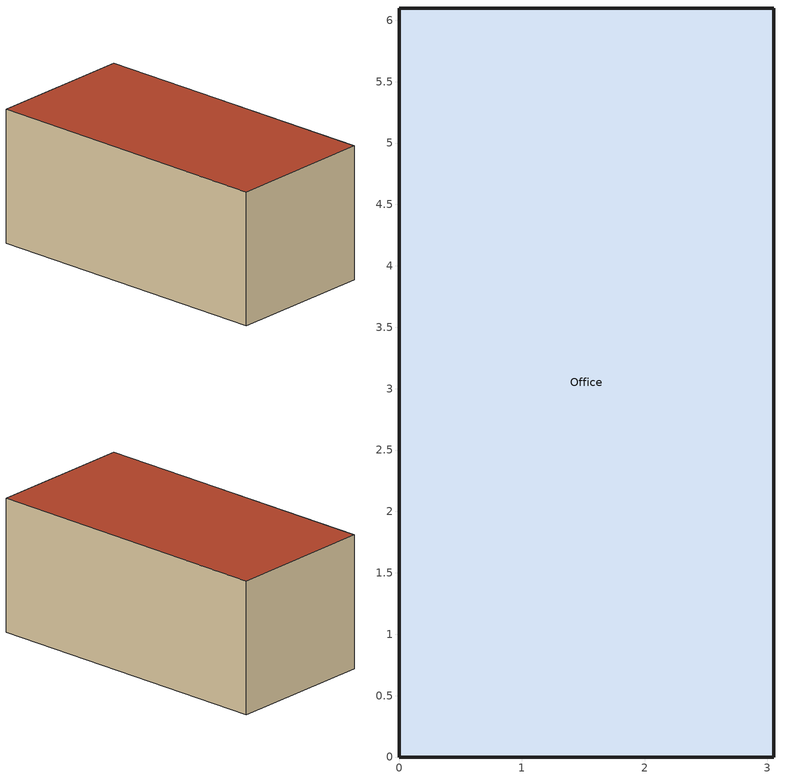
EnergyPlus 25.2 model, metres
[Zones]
Office
 floor ground (C1): 0,0 0,6.1 3.05,6.1 3.05,0 z0
 wall outside (C1): 0,0 3.05,0 3.05,6.1 0,6.1 0,0 z0:2.74
 roof outside (C1): 0,0 3.05,0 3.05,6.1 0,6.1 z2.74
[Building]
ScheduleFileTest: 0, Suburbs, 0.04, 0.4, FullExterior, 25, 6
[Site:Location]
Malmo: 55.5714, 13.0736, 1, 20.8
[Material]
Concrete200: Rough, 0.2, 1.95, 2240, 900, 0.9, 0.7, 0.7
[Construction]
C1: Concrete200
[Zone]
Office
[Lights]
Lights_occ1: Office, LIGHT_occ001_Di, Watts/Area, , 10, , 0, 0.32, 0.25, 1, General
[Schedule:File]
LIGHT_occ001_Di: Fraction, lighting_mu0.38.csv, 1, 1, 8760, Comma, No, 60, No
